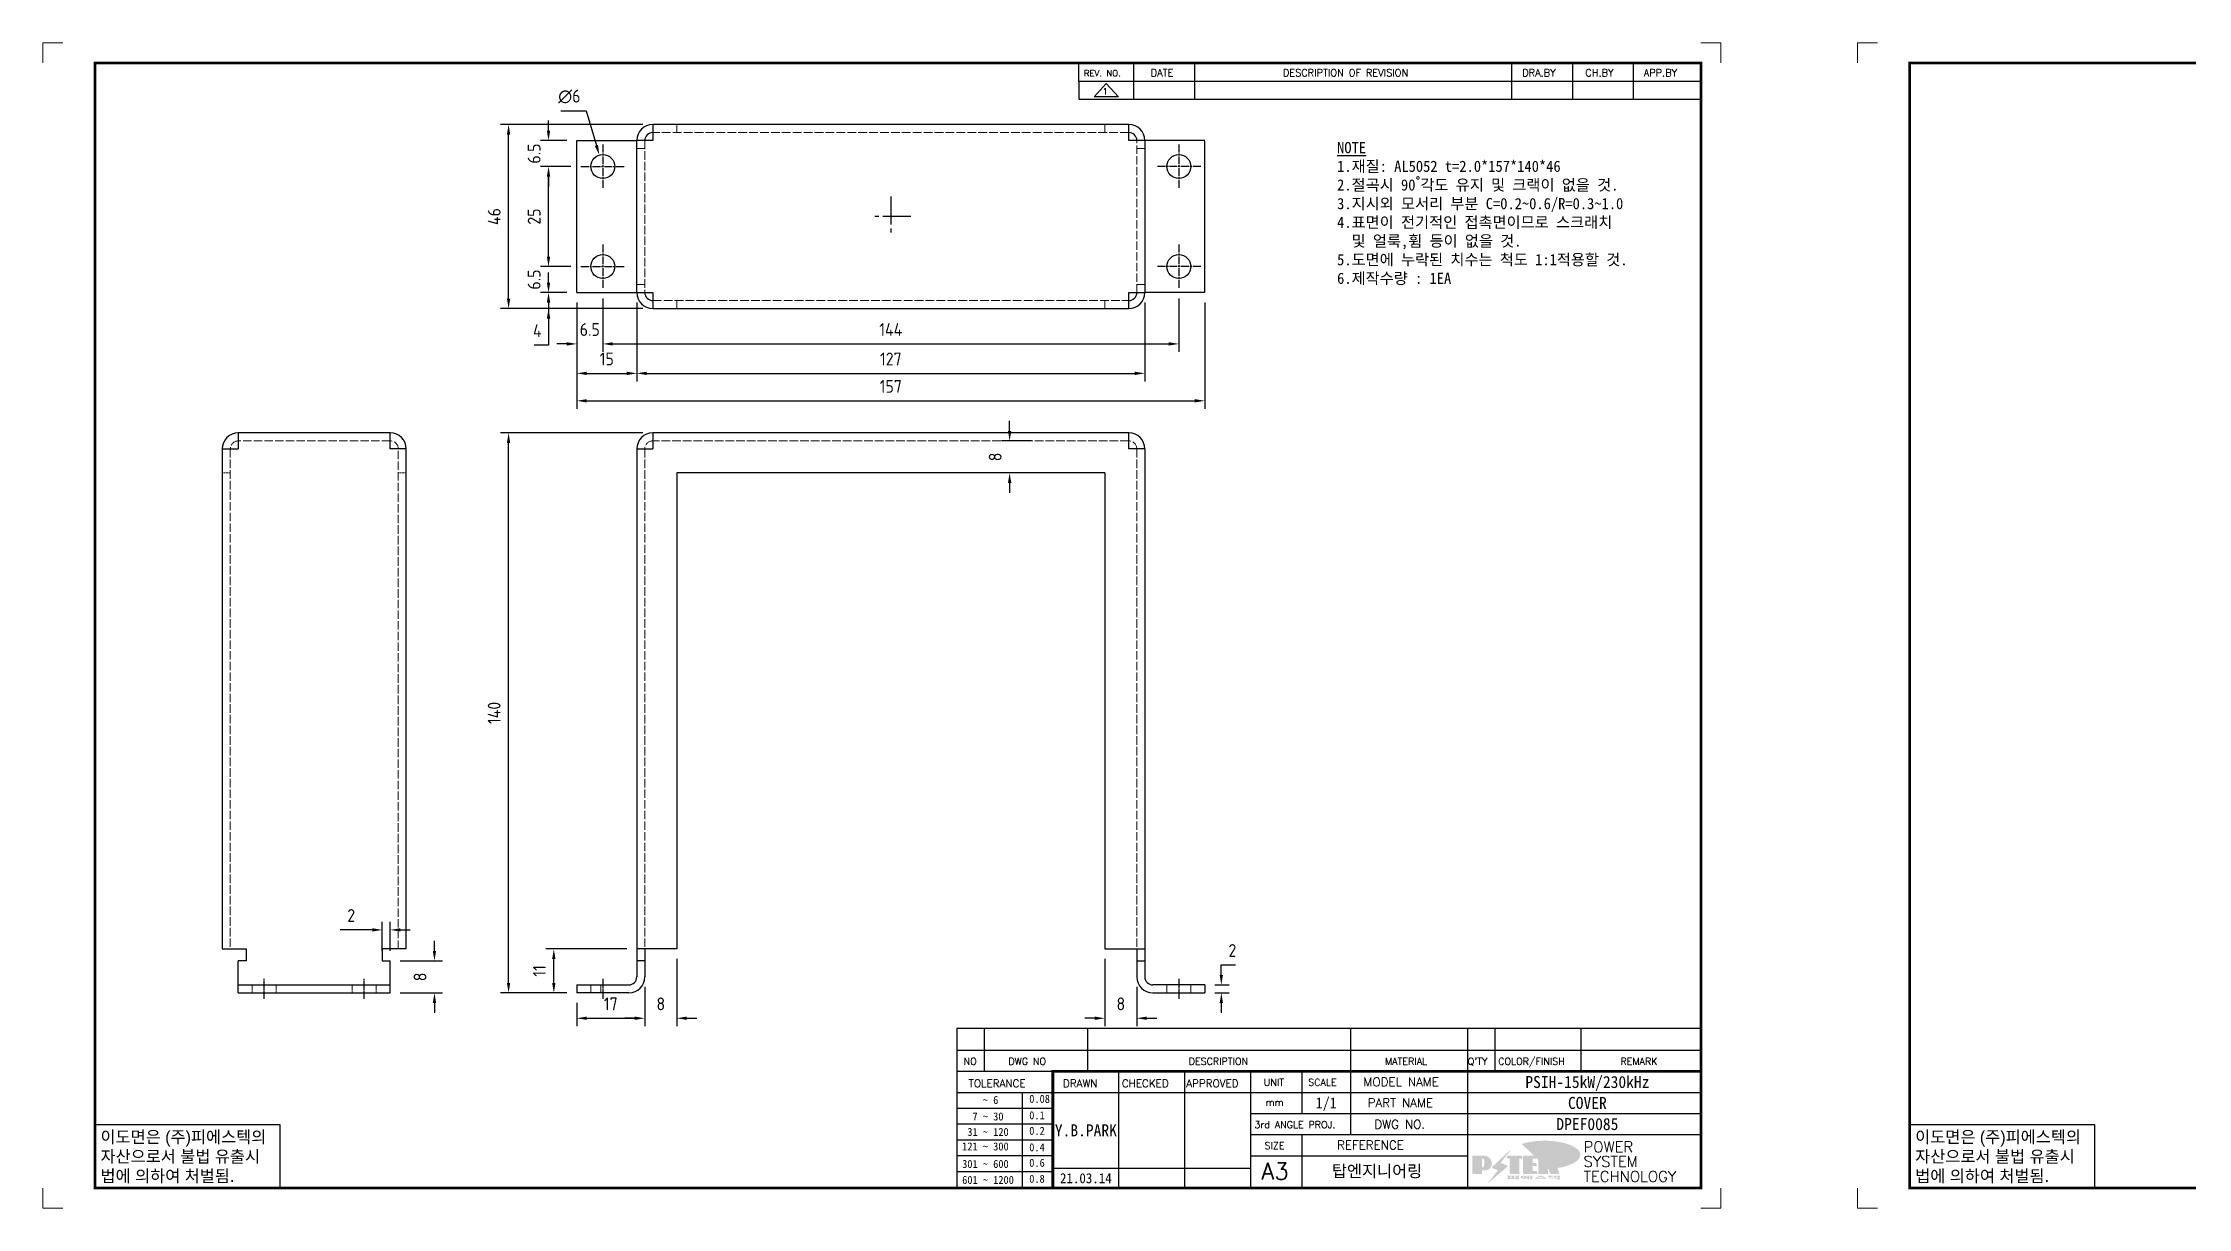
# Model space of a CAD drawing. Header units: millimetres. Extents: x -4251 to 2609, y -1673 to 4048.
# Drawn here: x -672 to -135, y -819 to -527 of the extents above; entities that cross this region are included whole.
import ezdxf
from ezdxf.enums import TextEntityAlignment as Align

# ---------------------------------------------------------------- set-up
doc = ezdxf.new("R2010")
doc.units = ezdxf.units.MM
for name, pattern in [('CENTER', [50.8, 31.75, -6.35, 6.35, -6.35]), ('CENTER1', [10, 7, -1, 1, -1]), ('CHAIN', [0.3543, 0.2362, -0.0295, 0.0591, -0.0295]), ('DASHED', [0.2067, 0.1654, -0.0413])]:
    doc.linetypes.add(name, pattern=pattern)
for name, color, linetype in [('FORMAT-1', 7, 'Continuous'), ('line', 3, 'Continuous'), ('가시적인 것(ISO)', 7, 'Continuous')]:
    doc.layers.add(name, color=color, linetype=linetype)
for name, color, linetype, lineweight in [('가려진 것(ISO)', 2, 'DASHED', 18), ('중심 표식(ISO)', 1, 'Continuous', 25), ('중심선(ISO)', 1, 'CENTER', 25)]:
    doc.layers.add(name, color=color, linetype=linetype, lineweight=lineweight)
doc.styles.add('h1', font='')
doc.styles.add('HAN', font='')
doc.styles.add('RC', font='simplex.shx')
doc.styles.add('ROMANT', font='simplex.shx')
doc.styles.add('RT', font='simplex.shx', dxfattribs={"oblique": 15})
doc.styles.get("Standard").update_dxf_attribs({"font": 'ISOCP.SHX', "bigfont": 'WHGTXT.SHX'})
doc.styles.get('h1').set_extended_font_data('New Gulim')
doc.styles.get('HAN').set_extended_font_data('GulimChe')
doc.dimstyles.new('PS-1', dxfattribs={"dimtxt": 3.2, "dimasz": 2.5, "dimexe": 2, "dimexo": 2.5, "dimgap": 2, "dimtad": 1, "dimtoh": 1, "dimrnd": 0.05, "dimzin": 12, "dimdsep": 46, "dimtxsty": 'Standard', "dimcen": 0, "dimclrt": 2, "dimazin": 3, "dimtfac": 1, "dimtofl": 0, "dimtmove": 0, "dimatfit": 3, "dimfxl": 0, "dimtolj": 1, "dimtzin": 0, "dimarcsym": 0})

# ---------------------------------------------------------------- blocks, each defined once
blk = doc.blocks.new('re3')
at = {"color": 180}
for p, q in [((0, 0), (0, -4.55)), ((0, -4.55), (155.53, -4.55)), ((6.87, -0.64), (3.86, -3.91)), ((9.88, -3.91), (3.86, -3.91)), ((6.87, -0.64), (9.88, -3.91)), ((13.74, -4.55), (13.74, 0)), ((28.97, -4.55), (28.97, 0)), ((108.25, -4.55), (108.25, 0)), ((123.49, -4.55), (123.49, 0)), ((138.64, -4.55), (138.64, 0))]:
    blk.add_line(p, q, dxfattribs=at)
at = {"color": 2, "style": 'RC', "oblique": 15}
blk.add_attdef('REV.NO', text='', height=1.56, dxfattribs=at).set_placement((6.59, -2.56), align=Align.MIDDLE_CENTER)
blk.add_attdef('-1', text='', height=1.56, dxfattribs=at).set_placement((9.37, -1.66), align=Align.MIDDLE_LEFT)
at = {"color": 2, "style": 'HAN'}
for tag, p in [('REV.-DATE', (21.36, -2.28)), ('DRA.BY', (115.87, -2.28)), ('CH.BY', (131.07, -2.28)), ('APP.BY', (147.09, -2.28))]:
    blk.add_attdef(tag, text='', height=2.5, dxfattribs=at).set_placement(p, align=Align.MIDDLE_CENTER)
blk.add_attdef('DESCRIPTION-OF-REVISION', text='', height=2.5, dxfattribs=at).set_placement((31.61, -2.28), align=Align.MIDDLE_LEFT)
blk = doc.blocks.new('no3')
at = {"color": 180}
for p, q in [((0, 5.5), (0, 0)), ((0, 5.5), (186, 5.5)), ((6.79, 5.5), (6.79, 0)), ((32.74, 0.11), (32.74, 5.5)), ((98.4, 5.5), (98.4, 0)), ((127.61, 5.5), (127.61, 0)), ((134.43, 5.5), (134.43, 0)), ((155.98, 5.5), (155.98, 0))]:
    blk.add_line(p, q, dxfattribs=at)
at = {"color": 2, "style": 'RT', "oblique": 15}
blk.add_attdef('NO', text='', height=1.74, dxfattribs=at).set_placement((3.38, 2.51), align=Align.MIDDLE_CENTER)
at = {"color": 2, "style": 'HAN'}
for tag, p in [('PART-NO', (19.76, 2.75)), ('MATERIAL', (111.38, 2.75)), ("Q'TY", (131.02, 2.75)), ('COLOR/FINISH', (145.2, 2.75)), ('REMARK', (170.76, 2.75))]:
    blk.add_attdef(tag, text='', height=2.9, dxfattribs=at).set_placement(p, align=Align.MIDDLE_CENTER)
blk.add_attdef('DESCRIPTION', text='', height=2.9, dxfattribs=at).set_placement((34.51, 2.75), align=Align.MIDDLE_LEFT)
blk = doc.blocks.new('t3')
for p, q in [((0, 15.88), (46.25, 15.88)), ((0, 15.88), (0, 0)), ((46.25, 15.88), (46.25, 0)), ((0, 0), (46.25, 0))]:
    blk.add_line(p, q)
at = {"color": 1, "style": 'h1'}
for s, p in [('이도면은 (주)피에스텍의', (1.4, 11.29)), ('자산으로서 불법 유출시', (1.4, 6.41)), ('법에 의하여 처벌됨.', (1.4, 1.52))]:
    blk.add_text(s, height=3, dxfattribs=at).set_placement(p)
blk = doc.blocks.new('new LOGO')
at = {"layer": 'line'}
h = blk.add_hatch(color=250, dxfattribs=at)
h.paths.add_polyline_path([(44.5, 69.4), (46.6, 69.4, -0.129793), (52, 68, 0.221832), (43.6, 71.9), (41.5, 71.9), (41.5, 27.9), (43.6, 27.9, 0.02048), (44.5, 28)], flags=17)
h.paths.add_polyline_path([(44.5, 13.9), (57.3, 13.9, 0.72362), (77.1, 73.9, -0.679777), (54.3, 16.4), (41.5, 16.4), (41.5, -0.1), (3, -0.1), (3, -2.6), (44.5, -2.6)])
h.paths.add_polyline_path([(117.9, 14.2), (71.5, -44.4), (77.1, -39.6), (120.8, 15.6), (92, 28.9), (173.3, 106), (177.5, 111.4), (89.1, 27.6)])
h.paths.add_polyline_path([(162.7, 71.9), (162.7, 69.4), (172.5, 69.4), (172.5, 71.9)], flags=17)
h.paths.add_polyline_path([(217.7, 69.4), (230.5, 69.4), (230.5, 80.4), (227.5, 80.4), (227.5, 71.9), (214.7, 71.9), (214.7, -0.1), (175.5, -0.1), (175.5, -2.6), (217.7, -2.6)])
h.paths.add_polyline_path([(297.8, 46.6), (294.8, 46.6), (294.8, 37.4), (276, 37.4), (276, 10.9), (279, 10.9), (279, 34.9), (297.8, 34.9)])
h.paths.add_polyline_path([(300, 8.4), (297, 8.4), (297, -0.1), (237.5, -0.1), (237.5, -2.6), (300, -2.6)])
h.paths.add_polyline_path([(297.8, 80.4), (294.8, 80.4), (294.8, 71.9), (276, 71.9), (276, 49.1), (279, 49.1), (279, 69.4), (297.8, 69.4)])
h.paths.add_polyline_path([(350.2, 80.4), (347.2, 80.4), (347.2, 61.6), (350.2, 63.5)])
h.paths.add_polyline_path([(350.2, 26.7), (347.2, 35.2), (347.2, -0.1), (308.5, -0.1), (308.5, -2.6), (350.2, -2.6)])
h.paths.add_polyline_path([(402.7, 80.4), (396.5, 80.4), (379.6, 66.8), (400.5, -0.1), (361.8, -0.1), (362.7, -2.6), (403.5, -2.6), (382.6, 64.3)])
blk.add_hatch(color=5, dxfattribs=at).paths.add_polyline_path([(166.3, 35), (131, 49), (180.4, 112.7), (92, 28.9), (120.8, 15.6), (74.4, -43)])
h = blk.add_hatch(color=253, dxfattribs=at)
edge = h.paths.add_edge_path()
edge.add_ellipse((333.9, 86.4), major_axis=(-165.9, 0), ratio=0.39426, start_angle=111.51268, end_angle=334.46902)
edge.add_ellipse((314.1, 81.2), major_axis=(-153.7, 0), ratio=0.40699, start_angle=121.30662, end_angle=327.74369, ccw=False)
edge.add_line((394, 27.8), (394.7, 25.6))
h = blk.add_hatch(color=1, dxfattribs=at)
h.paths.add_polyline_path([(41.5, 16.4), (54.3, 16.4, 1), (54.3, 82.9), (0, 82.9), (0, -0.1), (41.5, -0.1)])
h.paths.add_polyline_path([(41.5, 27.9), (41.5, 71.9), (43.6, 71.9, -0.414214), (54.6, 60.9), (54.6, 38.9, -0.414214), (43.6, 27.9)], flags=16)
h.paths.add_polyline_path([(214.7, 71.9), (227.5, 71.9), (227.5, 82.9), (159.7, 82.9), (159.7, 71.9), (172.5, 71.9), (172.5, -0.1), (214.7, -0.1)])
h.paths.add_polyline_path([(276, 37.4), (294.8, 37.4), (294.8, 49.1), (276, 49.1), (276, 71.9), (294.8, 71.9), (294.8, 82.9), (234.5, 82.9), (234.5, -0.1), (297, -0.1), (297, 10.9), (276, 10.9)])
h.paths.add_polyline_path([(347.2, 35.2), (359.7, -0.1), (400.5, -0.1), (379.6, 66.8), (399.7, 82.9), (380.6, 82.9), (347.2, 61.6), (347.2, 82.9), (305.5, 82.9), (305.5, -0.1), (347.2, -0.1)])
h = blk.add_hatch(color=250, dxfattribs=at)
edge = h.paths.add_edge_path()
edge.add_ellipse((237.8, -17.6), major_axis=(-14.3, 0), ratio=0.526336, start_angle=192.2456, end_angle=269.07481)
edge.add_line((238.1, -10.1), (237.6, -10.1))
edge.add_ellipse((237.8, -17.6), major_axis=(-14.3, 0), ratio=0.526336, start_angle=270.92519, end_angle=449.07481)
edge.add_line((237.6, -25.1), (238.1, -25.1))
edge.add_ellipse((237.8, -17.6), major_axis=(-14.3, 0), ratio=0.526336, start_angle=450.92519, end_angle=527.7544)
edge.add_line((251.7, -19.2), (254.1, -19.2))
edge.add_line((254.1, -19.2), (254.1, -27.1))
edge.add_line((254.1, -27.1), (263.1, -27.1))
edge.add_line((263.1, -27.1), (263.1, -10.1))
edge.add_line((263.1, -10.1), (254.1, -10.1))
edge.add_line((254.1, -10.1), (254.1, -16))
edge.add_line((254.1, -16), (251.7, -16))
h.paths.add_polyline_path([(241, -16.4), (241, -18.7, -1), (234.4, -18.7), (234.4, -16.4, -1)], flags=16)
h.paths.add_polyline_path([(278.2, -10.1), (268.1, -10.1), (268.1, -27.1), (278.2, -27.1)])
h.paths.add_polyline_path([(310.3, -10.1), (310.3, -11.1, -0.157169), (289.3, -17.5), (294, -19.9, 0.128407), (316.3, -15.9, 0.128407), (338.6, -19.9), (343.3, -17.5, -0.157169), (322.2, -11.1), (322.2, -10.1)])
h.paths.add_polyline_path([(342.1, -25.1), (342.1, -22.3), (290.4, -22.3), (290.4, -25.1)])
h.paths.add_polyline_path([(352, -10.1), (352, -16.2, 0.414214), (354, -18.2), (378.7, -18.2), (378.7, -19.6), (390.2, -19.6), (390.2, -10.1), (378.7, -10.1), (378.7, -13.6), (374.7, -13.6), (374.7, -15.1), (378.7, -15.1), (378.7, -16.2), (364.7, -16.2), (364.7, -15.1), (371.2, -15.1), (371.2, -13.6), (364.7, -13.6), (364.7, -12.6), (374.7, -12.6), (374.7, -10.1)])
h.paths.add_polyline_path([(393.8, -10.1), (393.8, -19.6), (405, -19.6), (405, -10.1)])
h.paths.add_polyline_path([(405, -27.1), (405, -20.9), (356.8, -20.9), (356.8, -23), (391.8, -23), (391.8, -27.1)])
h.paths.add_polyline_path([(200.4, -10.1), (200.4, -22.3), (193.2, -22.3), (193.2, -12.6), (196.6, -12.6), (196.6, -10.1), (161, -10.1), (161, -12.6), (164.5, -12.6), (164.5, -22.3), (161, -22.3), (161, -25.1), (200.4, -25.1), (200.4, -27.1), (213.9, -27.1), (213.9, -10.1)])
h.paths.add_polyline_path([(182, -12.6), (175.6, -12.6), (175.6, -22.3), (182, -22.3)], flags=17)
blk = doc.blocks.new('format-3')
at = {"color": 3, "lineweight": 9}
for p, q in [((0, 286.3), (0, 291.3)), ((5, 291.3), (0, 291.3)), ((414.5, 291.3), (419.5, 291.3)), ((419.5, 286.3), (419.5, 291.3)), ((0, 5), (0, 0)), ((5, 0), (0, 0)), ((414.5, 0), (419.5, 0)), ((419.5, 5), (419.5, 0))]:
    blk.add_line(p, q, dxfattribs=at)
at = {"color": 180}
for p, q in [((258.97, 281.75), (258.97, 286.3)), ((272.71, 281.75), (272.71, 286.3)), ((287.94, 281.75), (287.94, 286.3)), ((367.22, 281.75), (367.22, 286.3)), ((382.45, 281.75), (382.45, 286.3)), ((397.61, 281.75), (397.61, 286.3)), ((258.97, 281.75), (414.5, 281.75)), ((228.5, 39.49), (228.5, 5)), ((228.5, 39.49), (414.5, 39.49)), ((235.29, 39.49), (235.29, 34.21)), ((261.24, 34.21), (261.24, 39.49)), ((326.9, 39.49), (326.9, 34.21)), ((356.11, 39.49), (356.11, 34.21)), ((362.93, 39.49), (362.93, 34.21)), ((384.48, 39.49), (384.48, 34.21)), ((228.5, 34.21), (252.48, 34.21)), ((268.96, 5), (268.96, 34.21)), ((285.45, 5), (285.45, 34.21)), ((301.94, 5), (301.94, 34.21)), ((314.72, 34.21), (314.72, 23.65)), ((326.9, 34.21), (326.9, 18.37)), ((356.11, 34.21), (356.11, 5)), ((228.5, 28.93), (252.48, 28.93)), ((244.89, 5.23), (244.89, 28.93)), ((252.48, 28.93), (414.5, 28.93)), ((228.5, 24.98), (252.48, 24.98)), ((301.94, 23.65), (414.5, 23.65)), ((228.5, 21.03), (252.48, 21.03)), ((228.5, 17.08), (252.48, 17.08)), ((301.94, 18.37), (414.5, 18.37)), ((314.72, 18.37), (314.72, 5)), ((228.5, 13.13), (252.48, 13.13)), ((301.94, 13.09), (356.11, 13.09)), ((228.5, 9.18), (252.48, 9.18)), ((252.48, 9.95), (301.94, 9.95))]:
    blk.add_line(p, q, dxfattribs=at)
at = {"const_width": 0.7}
blk.add_lwpolyline([(252.48, 5), (252.48, 34.21), (414.5, 34.21)], dxfattribs=at)
at = {"layer": 'FORMAT-1', "const_width": 0.7}
blk.add_lwpolyline([(13, 5), (13, 286.3), (414.5, 286.3), (414.5, 5)], close=True, dxfattribs=at)
blk.add_blockref('t3', (13, 5))
at = {"xscale": 0.05400000000000027, "yscale": 0.05400000000000027, "zscale": 0.05400000000000027}
blk.add_blockref('new LOGO', (357.35, 8.65), dxfattribs=at)
at = {"color": 2}
for s, height, style, p in [('REV. NO.', 1.56, 'RC', (260.23, 282.95)), ('DATE', 1.788, 'RC', (276.95, 282.94)), ('DESCRIPTION OF REVISION', 1.7875, 'RC', (309.98, 282.94)), ('DRA.BY', 1.788, 'RC', (369.83, 282.94)), ('CH.BY', 1.788, 'RC', (385.59, 282.94)), ('APP.BY', 1.788, 'RC', (400.18, 282.94)), ('NO', 1.742, 'RC', (230.16, 35.83)), ('DWG NO', 1.742, 'RC', (241.36, 35.83)), ('DESCRIPTION', 1.7424, 'RC', (286.43, 35.83)), ('MATERIAL', 1.742, 'RC', (335.52, 35.83)), ("Q'TY", 1.742, 'RC', (356.17, 35.83)), ('COLOR/FINISH', 1.7424, 'RC', (363.8, 35.83)), ('REMARK', 1.742, 'RC', (394.37, 35.83)), ('UNIT', 1.742, 'RC', (305.19, 30.55)), ('SCALE', 1.742, 'RC', (316.32, 30.55)), ('MODEL NAME', 2.178, 'RC', (330.12, 30.46)), (' TOLERANCE', 1.9, 'RC', (230.11, 30.22)), ('    ~ 6', 2, 'HAN', (229.8, 26.03)), ('0.08', 2, 'HAN', (246.57, 26.31)), ('DRAWN', 1.9, 'RC', (255, 30.22)), ('CHECKED', 1.9, 'RC', (269.71, 30.22)), ('APPROVED', 1.9, 'RC', (285.8, 30.22)), ('PART NAME', 2.178, 'RC', (331.17, 25.24)), ('  7 ~ 30', 2, 'HAN', (229.8, 21.91)), ('0.1', 2, 'HAN', (246.57, 22.2)), ('3rd ANGLE PROJ.', 1.7424, 'RC', (302.87, 19.97)), ('mm', 1.742, 'RC', (305.67, 25.56)), ('DWG NO.', 2.178, 'RC', (332.84, 19.85)), ('121 ~ 300', 2, 'HAN', (229.8, 14.42)), (' 31 ~ 120', 2, 'HAN', (229.8, 18.04)), ('0.2', 2, 'HAN', (246.57, 18.32)), ('0.4', 2, 'HAN', (246.57, 14.2)), ('SIZE', 1.742, 'RC', (305.39, 14.71)), ('REFERENCE', 2.178, 'RC', (323.52, 14.69)), ('301 ~ 600', 2, 'HAN', (229.8, 10.04)), ('0.6', 2, 'HAN', (246.57, 10.32)), ('601 ~ 1200', 2, 'HAN', (229.8, 6.05)), ('0.8', 2, 'HAN', (246.57, 6.33))]:
    blk.add_text(s, height=height, dxfattribs=dict(at, style=style)).set_placement(p)
at = {"style": 'ROMANT'}
for s, p in [('POWER', (385.15, 13.96)), ('SYSTEM', (385.15, 10.31)), ('TECHNOLOGY', (385.15, 6.56))]:
    blk.add_text(s, height=2.7, dxfattribs=at).set_placement(p)
at = {"color": 2, "lineweight": 25, "style": 'RC'}
blk.add_text('A3', height=4.182, dxfattribs=at).set_placement((304.61, 7.14))
at = {"style": 'HAN'}
for tag, height, p in [('MODEL-NAME', 3, (386.1, 31.53)), ('SCALE', 2.7, (320.81, 26.29)), ('PART-NAME', 3, (386.1, 26.29)), ('DWG-NO', 3, (386.1, 21.01)), ('DRA-BY', 3, (260.72, 19.44)), ('CH-BY', 3, (277.21, 19.44)), ('APP-BY', 3, (293.7, 19.44)), ('관련업체', 3, (333.52, 9.26)), ('DRA-DATE', 2.5, (260.72, 7.47)), ('CH-DATE', 2.5, (277.21, 7.47)), ('APP-DATE', 2.5, (293.7, 7.47))]:
    blk.add_attdef(tag, text='', height=height, dxfattribs=at).set_placement(p, align=Align.MIDDLE_CENTER)
blk = doc.blocks.new('A$C00384E26')
at = {"color": 1, "linetype": 'CENTER1'}
for p, q in [((10.64, 27.04), (0.64, 27.04)), ((5.64, 22.04), (5.64, 32.04))]:
    blk.add_line(p, q, dxfattribs=at)
at = {"layer": '가려진 것(ISO)', "ltscale": 13.194353}
for p, q in [((-15.36, 86.54), (-15.36, -32.46)), ((26.64, -32.46), (26.64, 86.54))]:
    blk.add_line(p, q, dxfattribs=at)
at = {"layer": '가려진 것(ISO)', "ltscale": 2.795339}
for p, q in [((-13.36, 88.54), (-13.36, 90.54)), ((24.64, 90.54), (24.64, 88.54)), ((-13.36, -36.46), (-13.36, -34.46)), ((24.64, -34.46), (24.64, -36.46))]:
    blk.add_line(p, q, dxfattribs=at)
at = {"layer": '가려진 것(ISO)', "ltscale": 12.901145}
for p, q in [((24.64, 88.54), (-13.36, 88.54)), ((-13.36, -34.46), (24.64, -34.46))]:
    blk.add_line(p, q, dxfattribs=at)
at = {"layer": '가려진 것(ISO)', "ltscale": 2.856945}
for p, q in [((-11.36, 90.54), (-11.36, 88.54)), ((22.64, 90.54), (22.64, 88.54)), ((-15.36, 80.54), (-17.36, 80.54)), ((28.64, 80.54), (26.64, 80.54)), ((-15.36, -26.46), (-17.36, -26.46)), ((28.64, -26.46), (26.64, -26.46)), ((-11.36, -34.46), (-11.36, -36.46)), ((22.64, -36.46), (22.64, -34.46))]:
    blk.add_line(p, q, dxfattribs=at)
at = {"layer": '가시적인 것(ISO)'}
for p, q in [((-13.36, 105.54), (-13.36, 90.54)), ((-13.36, 105.54), (24.64, 105.54)), ((24.64, 105.54), (24.64, 90.54)), ((-17.36, 86.54), (-17.36, -32.46)), ((-13.36, 86.54), (-17.36, 86.54)), ((-13.36, 90.54), (24.64, 90.54)), ((-13.36, 90.54), (-13.36, 86.54)), ((24.64, 86.54), (24.64, 90.54)), ((28.64, 86.54), (24.64, 86.54)), ((28.64, -32.46), (28.64, 86.54)), ((-17.36, -32.46), (-13.36, -32.46)), ((-13.36, -32.46), (-13.36, -36.46)), ((24.64, -36.46), (-13.36, -36.46)), ((-13.36, -51.46), (-13.36, -36.46)), ((24.64, -32.46), (28.64, -32.46)), ((24.64, -36.46), (24.64, -32.46)), ((24.64, -51.46), (24.64, -36.46)), ((-13.24, -51.46), (24.52, -51.46))]:
    blk.add_line(p, q, dxfattribs=at)
for centre in [(-6.86, 99.04), (18.14, 99.04), (-6.86, -44.96), (18.14, -44.96)]:
    blk.add_circle(centre, 3, dxfattribs=at)
for centre, radius, start, end in [((-13.36, 86.54), 4, 90, 180), ((-13.36, 86.54), 2, 90, 180), ((24.64, 86.54), 4, 0, 90), ((24.64, 86.54), 2, 0, 90), ((-13.36, -32.46), 4, 180, 270), ((-13.36, -32.46), 2, 180, 270), ((24.64, -32.46), 2, 270, 0), ((24.64, -32.46), 4, 270, 0)]:
    blk.add_arc(centre, radius, start, end, dxfattribs=at)
at = {"layer": '중심 표식(ISO)', "linetype": 'CHAIN', "ltscale": 8.333956}
for p, q in [((-6.86, 104.54), (-6.86, 93.54)), ((18.14, 104.54), (18.14, 93.54)), ((-1.36, 99.04), (-12.36, 99.04)), ((23.64, 99.04), (12.64, 99.04)), ((-6.86, -50.46), (-6.86, -39.46)), ((18.14, -50.46), (18.14, -39.46)), ((-1.36, -44.96), (-12.36, -44.96)), ((23.64, -44.96), (12.64, -44.96))]:
    blk.add_line(p, q, dxfattribs=at)
blk = doc.blocks.new('*D416')
at = {"color": 0, "lineweight": -2}
for p, q in [((-545.24, -580.64), (-545.24, -578.14)), ((-539.67, -583.14), (-547.24, -583.14)), ((-540.67, -589.64), (-547.24, -589.64)), ((-545.24, -592.14), (-545.24, -594.64))]:
    blk.add_line(p, q, dxfattribs=at)
at = {"color": 0}
for points in [[(-545.66, -580.64), (-544.82, -580.64), (-545.24, -583.14)], [(-545.66, -592.14), (-544.82, -592.14), (-545.24, -589.64)]]:
    blk.add_solid(points, dxfattribs=at)
at = {"layer": 'DEFPOINTS', "color": 0}
for p in [(-545.24, -583.14), (-537.17, -583.14), (-538.17, -589.64)]:
    blk.add_point(p, dxfattribs=at)
at = {"color": 2, "insert": (-548.84, -586.39), "char_height": 3.2, "attachment_point": 5, "rotation": 90}
blk.add_mtext('\\A1;6.5', dxfattribs=at)
blk = doc.blocks.new('*D417')
at = {"color": 0, "lineweight": -2}
for p, q in [((-539.67, -558.14), (-547.24, -558.14)), ((-545.24, -580.64), (-545.24, -560.64)), ((-539.67, -583.14), (-547.24, -583.14))]:
    blk.add_line(p, q, dxfattribs=at)
at = {"color": 0}
for points in [[(-545.66, -560.64), (-544.82, -560.64), (-545.24, -558.14)], [(-545.66, -580.64), (-544.82, -580.64), (-545.24, -583.14)]]:
    blk.add_solid(points, dxfattribs=at)
at = {"layer": 'DEFPOINTS', "color": 0}
for p in [(-545.24, -558.14), (-537.17, -558.14), (-537.17, -583.14)]:
    blk.add_point(p, dxfattribs=at)
at = {"color": 2, "insert": (-548.84, -570.64), "char_height": 3.2, "attachment_point": 5, "rotation": 90}
blk.add_mtext('\\A1;25', dxfattribs=at)
blk = doc.blocks.new('*D418')
at = {"color": 0, "lineweight": -2}
for p, q in [((-540.67, -589.64), (-547.24, -589.64)), ((-545.24, -587.14), (-545.24, -584.64)), ((-521.67, -593.64), (-547.24, -593.64)), ((-545.24, -596.14), (-545.24, -602.77)), ((-545.24, -602.77), (-548.84, -602.77))]:
    blk.add_line(p, q, dxfattribs=at)
at = {"color": 0}
for points in [[(-545.66, -587.14), (-544.82, -587.14), (-545.24, -589.64)], [(-545.66, -596.14), (-544.82, -596.14), (-545.24, -593.64)]]:
    blk.add_solid(points, dxfattribs=at)
at = {"layer": 'DEFPOINTS', "color": 0}
for p in [(-545.24, -589.64), (-538.17, -589.64), (-519.17, -593.64)]:
    blk.add_point(p, dxfattribs=at)
at = {"color": 2, "insert": (-548.04, -599.17), "char_height": 3.2, "attachment_point": 5}
blk.add_mtext('\\A1;4', dxfattribs=at)
blk = doc.blocks.new('*D419')
at = {"color": 0, "lineweight": -2}
for p, q in [((-545.24, -549.14), (-545.24, -546.64)), ((-540.67, -551.64), (-547.24, -551.64)), ((-539.67, -558.14), (-547.24, -558.14)), ((-545.24, -560.64), (-545.24, -563.14))]:
    blk.add_line(p, q, dxfattribs=at)
at = {"color": 0}
for points in [[(-545.66, -549.14), (-544.82, -549.14), (-545.24, -551.64)], [(-545.66, -560.64), (-544.82, -560.64), (-545.24, -558.14)]]:
    blk.add_solid(points, dxfattribs=at)
at = {"layer": 'DEFPOINTS', "color": 0}
for p in [(-545.24, -551.64), (-538.17, -551.64), (-537.17, -558.14)]:
    blk.add_point(p, dxfattribs=at)
at = {"color": 2, "insert": (-548.84, -554.89), "char_height": 3.2, "attachment_point": 5, "rotation": 90}
blk.add_mtext('\\A1;6.5', dxfattribs=at)
blk = doc.blocks.new('*D420')
at = {"color": 0, "lineweight": -2}
for p, q in [((-521.67, -547.64), (-557.22, -547.64)), ((-555.22, -591.14), (-555.22, -550.14)), ((-521.67, -593.64), (-557.22, -593.64))]:
    blk.add_line(p, q, dxfattribs=at)
at = {"color": 0}
for points in [[(-555.64, -550.14), (-554.81, -550.14), (-555.22, -547.64)], [(-555.64, -591.14), (-554.81, -591.14), (-555.22, -593.64)]]:
    blk.add_solid(points, dxfattribs=at)
at = {"layer": 'DEFPOINTS', "color": 0}
for p in [(-555.22, -547.64), (-519.17, -547.64), (-519.17, -593.64)]:
    blk.add_point(p, dxfattribs=at)
at = {"color": 2, "insert": (-558.82, -570.64), "char_height": 3.2, "attachment_point": 5, "rotation": 90}
blk.add_mtext('\\A1;46', dxfattribs=at)
blk = doc.blocks.new('*D421')
at = {"color": 0, "lineweight": -2}
for p, q in [((-542.18, -544.24), (-535.86, -544.24)), ((-535.86, -544.24), (-533.26, -552.87))]:
    blk.add_line(p, q, dxfattribs=at)
at = {"color": 0}
blk.add_solid([(-532.86, -552.75), (-533.66, -552.99), (-532.54, -555.27)], dxfattribs=at)
at = {"layer": 'DEFPOINTS', "color": 0}
for p in [(-532.54, -555.27), (-530.8, -561.01)]:
    blk.add_point(p, dxfattribs=at)
at = {"color": 2, "insert": (-540.02, -540.64), "char_height": 3.2, "attachment_point": 5}
blk.add_mtext('\\A1;∅6', dxfattribs=at)
blk = doc.blocks.new('*D422')
at = {"color": 0, "lineweight": -2}
for p, q in [((-538.17, -592.14), (-538.17, -604.48)), ((-531.67, -591.14), (-531.67, -604.48)), ((-540.67, -602.48), (-543.17, -602.48)), ((-529.17, -602.48), (-526.67, -602.48))]:
    blk.add_line(p, q, dxfattribs=at)
at = {"color": 0}
for points in [[(-540.67, -602.06), (-540.67, -602.9), (-538.17, -602.48)], [(-529.17, -602.06), (-529.17, -602.9), (-531.67, -602.48)]]:
    blk.add_solid(points, dxfattribs=at)
at = {"layer": 'DEFPOINTS', "color": 0}
for p in [(-538.17, -589.64), (-531.67, -588.64), (-531.67, -602.48)]:
    blk.add_point(p, dxfattribs=at)
at = {"color": 2, "insert": (-534.92, -598.88), "char_height": 3.2, "attachment_point": 5}
blk.add_mtext('\\A1;6.5', dxfattribs=at)
blk = doc.blocks.new('*D423')
at = {"color": 0, "lineweight": -2}
for p, q in [((-531.67, -591.14), (-531.67, -604.48)), ((-387.67, -591.14), (-387.67, -604.48)), ((-529.17, -602.48), (-390.17, -602.48))]:
    blk.add_line(p, q, dxfattribs=at)
at = {"color": 0}
for points in [[(-529.17, -602.06), (-529.17, -602.9), (-531.67, -602.48)], [(-390.17, -602.06), (-390.17, -602.9), (-387.67, -602.48)]]:
    blk.add_solid(points, dxfattribs=at)
at = {"layer": 'DEFPOINTS', "color": 0}
for p in [(-531.67, -588.64), (-387.67, -588.64), (-387.67, -602.48)]:
    blk.add_point(p, dxfattribs=at)
at = {"color": 2, "insert": (-459.67, -598.88), "char_height": 3.2, "attachment_point": 5}
blk.add_mtext('\\A1;144', dxfattribs=at)
blk = doc.blocks.new('*D424')
at = {"color": 0, "lineweight": -2}
for p, q in [((-538.17, -592.14), (-538.17, -611.84)), ((-523.17, -592.14), (-523.17, -611.84)), ((-535.67, -609.84), (-525.67, -609.84))]:
    blk.add_line(p, q, dxfattribs=at)
at = {"color": 0}
for points in [[(-535.67, -609.42), (-535.67, -610.26), (-538.17, -609.84)], [(-525.67, -609.42), (-525.67, -610.26), (-523.17, -609.84)]]:
    blk.add_solid(points, dxfattribs=at)
at = {"layer": 'DEFPOINTS', "color": 0}
for p in [(-538.17, -589.64), (-523.17, -589.64), (-523.17, -609.84)]:
    blk.add_point(p, dxfattribs=at)
at = {"color": 2, "insert": (-530.67, -606.24), "char_height": 3.2, "attachment_point": 5}
blk.add_mtext('\\A1;15', dxfattribs=at)
blk = doc.blocks.new('*D425')
at = {"color": 0, "lineweight": -2}
for p, q in [((-523.17, -592.14), (-523.17, -611.84)), ((-396.17, -592.14), (-396.17, -611.84)), ((-520.67, -609.84), (-398.67, -609.84))]:
    blk.add_line(p, q, dxfattribs=at)
at = {"color": 0}
for points in [[(-520.67, -609.42), (-520.67, -610.26), (-523.17, -609.84)], [(-398.67, -609.42), (-398.67, -610.26), (-396.17, -609.84)]]:
    blk.add_solid(points, dxfattribs=at)
at = {"layer": 'DEFPOINTS', "color": 0}
for p in [(-523.17, -589.64), (-396.17, -589.64), (-396.17, -609.84)]:
    blk.add_point(p, dxfattribs=at)
at = {"color": 2, "insert": (-459.67, -606.24), "char_height": 3.2, "attachment_point": 5}
blk.add_mtext('\\A1;127', dxfattribs=at)
blk = doc.blocks.new('*D426')
at = {"color": 0, "lineweight": -2}
for p, q in [((-538.17, -592.14), (-538.17, -618.7)), ((-381.17, -592.14), (-381.17, -618.7)), ((-535.67, -616.7), (-383.67, -616.7))]:
    blk.add_line(p, q, dxfattribs=at)
at = {"color": 0}
for points in [[(-535.67, -616.28), (-535.67, -617.11), (-538.17, -616.7)], [(-383.67, -616.28), (-383.67, -617.11), (-381.17, -616.7)]]:
    blk.add_solid(points, dxfattribs=at)
at = {"layer": 'DEFPOINTS', "color": 0}
for p in [(-538.17, -589.64), (-381.17, -589.64), (-381.17, -616.7)]:
    blk.add_point(p, dxfattribs=at)
at = {"color": 2, "insert": (-459.67, -613.1), "char_height": 3.2, "attachment_point": 5}
blk.add_mtext('\\A1;157', dxfattribs=at)
blk = doc.blocks.new('*D427')
at = {"color": 0, "lineweight": -2}
for p, q in [((-521.17, -763.23), (-521.17, -773.07)), ((-538.17, -767.23), (-538.17, -773.07)), ((-535.67, -771.07), (-523.67, -771.07))]:
    blk.add_line(p, q, dxfattribs=at)
at = {"color": 0}
for points in [[(-535.67, -770.65), (-535.67, -771.48), (-538.17, -771.07)], [(-523.67, -770.65), (-523.67, -771.48), (-521.17, -771.07)]]:
    blk.add_solid(points, dxfattribs=at)
at = {"layer": 'DEFPOINTS', "color": 0}
for p in [(-521.17, -760.73), (-538.17, -764.73), (-521.17, -771.07)]:
    blk.add_point(p, dxfattribs=at)
at = {"color": 2, "insert": (-529.67, -767.47), "char_height": 3.2, "attachment_point": 5}
blk.add_mtext('\\A1;17', dxfattribs=at)
blk = doc.blocks.new('*D428')
at = {"color": 0, "lineweight": -2}
for p, q in [((-513.17, -756.23), (-513.17, -773.07)), ((-521.17, -763.23), (-521.17, -773.07)), ((-523.67, -771.07), (-526.17, -771.07)), ((-510.67, -771.07), (-508.17, -771.07))]:
    blk.add_line(p, q, dxfattribs=at)
at = {"color": 0}
for points in [[(-523.67, -770.65), (-523.67, -771.48), (-521.17, -771.07)], [(-510.67, -770.65), (-510.67, -771.48), (-513.17, -771.07)]]:
    blk.add_solid(points, dxfattribs=at)
at = {"layer": 'DEFPOINTS', "color": 0}
for p in [(-513.17, -753.73), (-521.17, -760.73), (-513.17, -771.07)]:
    blk.add_point(p, dxfattribs=at)
at = {"color": 2, "insert": (-517.17, -767.47), "char_height": 3.2, "attachment_point": 5}
blk.add_mtext('\\A1;8', dxfattribs=at)
blk = doc.blocks.new('*D429')
at = {"color": 0, "lineweight": -2}
for p, q in [((-406.17, -756.23), (-406.17, -773.07)), ((-398.17, -763.23), (-398.17, -773.07)), ((-408.67, -771.07), (-411.17, -771.07)), ((-395.67, -771.07), (-393.17, -771.07))]:
    blk.add_line(p, q, dxfattribs=at)
at = {"color": 0}
for points in [[(-408.67, -770.65), (-408.67, -771.48), (-406.17, -771.07)], [(-395.67, -770.65), (-395.67, -771.48), (-398.17, -771.07)]]:
    blk.add_solid(points, dxfattribs=at)
at = {"layer": 'DEFPOINTS', "color": 0}
for p in [(-406.17, -753.73), (-398.17, -760.73), (-406.17, -771.07)]:
    blk.add_point(p, dxfattribs=at)
at = {"color": 2, "insert": (-402.17, -767.47), "char_height": 3.2, "attachment_point": 5}
blk.add_mtext('\\A1;8', dxfattribs=at)
blk = doc.blocks.new('*D430')
at = {"color": 0, "lineweight": -2}
for p, q in [((-429.97, -624.23), (-429.97, -621.73)), ((-424.53, -626.73), (-431.97, -626.73)), ((-424.53, -634.73), (-431.97, -634.73)), ((-429.97, -637.23), (-429.97, -639.73))]:
    blk.add_line(p, q, dxfattribs=at)
at = {"color": 0}
for points in [[(-430.38, -624.23), (-429.55, -624.23), (-429.97, -626.73)], [(-430.38, -637.23), (-429.55, -637.23), (-429.97, -634.73)]]:
    blk.add_solid(points, dxfattribs=at)
at = {"layer": 'DEFPOINTS', "color": 0}
for p in [(-422.03, -626.73), (-429.97, -634.73), (-422.03, -634.73)]:
    blk.add_point(p, dxfattribs=at)
at = {"color": 2, "insert": (-433.57, -630.73), "char_height": 3.2, "attachment_point": 5, "rotation": 90}
blk.add_mtext('\\A1;8', dxfattribs=at)
blk = doc.blocks.new('*D431')
at = {"color": 0, "lineweight": -2}
for p, q in [((-525.67, -753.73), (-545.91, -753.73)), ((-543.91, -762.23), (-543.91, -756.23)), ((-540.67, -764.73), (-545.91, -764.73))]:
    blk.add_line(p, q, dxfattribs=at)
at = {"color": 0}
for points in [[(-544.33, -756.23), (-543.49, -756.23), (-543.91, -753.73)], [(-544.33, -762.23), (-543.49, -762.23), (-543.91, -764.73)]]:
    blk.add_solid(points, dxfattribs=at)
at = {"layer": 'DEFPOINTS', "color": 0}
for p in [(-543.91, -753.73), (-523.17, -753.73), (-538.17, -764.73)]:
    blk.add_point(p, dxfattribs=at)
at = {"color": 2, "insert": (-547.51, -759.23), "char_height": 3.2, "attachment_point": 5, "rotation": 90}
blk.add_mtext('\\A1;11', dxfattribs=at)
blk = doc.blocks.new('*D432')
at = {"color": 0, "lineweight": -2}
for p, q in [((-521.67, -624.73), (-557.22, -624.73)), ((-555.22, -762.23), (-555.22, -627.23)), ((-540.67, -764.73), (-557.22, -764.73))]:
    blk.add_line(p, q, dxfattribs=at)
at = {"color": 0}
for points in [[(-555.64, -627.23), (-554.81, -627.23), (-555.22, -624.73)], [(-555.64, -762.23), (-554.81, -762.23), (-555.22, -764.73)]]:
    blk.add_solid(points, dxfattribs=at)
at = {"layer": 'DEFPOINTS', "color": 0}
for p in [(-555.22, -624.73), (-519.17, -624.73), (-538.17, -764.73)]:
    blk.add_point(p, dxfattribs=at)
at = {"color": 2, "insert": (-558.82, -694.73), "char_height": 3.2, "attachment_point": 5, "rotation": 90}
blk.add_mtext('\\A1;140', dxfattribs=at)
blk = doc.blocks.new('*D433')
at = {"color": 0, "lineweight": -2}
for p, q in [((-573.75, -754.23), (-573.75, -751.73)), ((-582.29, -756.73), (-571.75, -756.73)), ((-582.29, -764.73), (-571.75, -764.73)), ((-573.75, -767.23), (-573.75, -769.73))]:
    blk.add_line(p, q, dxfattribs=at)
at = {"color": 0}
for points in [[(-574.16, -754.23), (-573.33, -754.23), (-573.75, -756.73)], [(-574.16, -767.23), (-573.33, -767.23), (-573.75, -764.73)]]:
    blk.add_solid(points, dxfattribs=at)
at = {"layer": 'DEFPOINTS', "color": 0}
for p in [(-584.79, -756.73), (-573.75, -756.73), (-584.79, -764.73)]:
    blk.add_point(p, dxfattribs=at)
at = {"color": 2, "insert": (-577.35, -760.73), "char_height": 3.2, "attachment_point": 5, "rotation": 90}
blk.add_mtext('\\A1;8', dxfattribs=at)
blk = doc.blocks.new('*D434')
at = {"color": 0, "lineweight": -2}
for p, q in [((-589.29, -748.97), (-597.34, -748.97)), ((-586.79, -754.23), (-586.79, -746.97)), ((-584.79, -754.23), (-584.79, -746.97)), ((-582.29, -748.97), (-579.79, -748.97))]:
    blk.add_line(p, q, dxfattribs=at)
at = {"color": 0}
for points in [[(-589.29, -748.56), (-589.29, -749.39), (-586.79, -748.97)], [(-582.29, -748.56), (-582.29, -749.39), (-584.79, -748.97)]]:
    blk.add_solid(points, dxfattribs=at)
at = {"layer": 'DEFPOINTS', "color": 0}
for p in [(-586.79, -748.97), (-586.79, -756.73), (-584.79, -756.73)]:
    blk.add_point(p, dxfattribs=at)
at = {"color": 2, "insert": (-594.56, -745.37), "char_height": 3.2, "attachment_point": 5}
blk.add_mtext('\\A1;2', dxfattribs=at)
blk = doc.blocks.new('*D435')
at = {"color": 0, "lineweight": -2}
for p, q in [((-377.05, -760.23), (-377.05, -757.73)), ((-377.05, -757.73), (-373.49, -757.73)), ((-378.67, -762.73), (-375.05, -762.73)), ((-378.67, -764.73), (-375.05, -764.73)), ((-377.05, -767.23), (-377.05, -769.73))]:
    blk.add_line(p, q, dxfattribs=at)
at = {"color": 0}
for points in [[(-377.46, -760.23), (-376.63, -760.23), (-377.05, -762.73)], [(-377.46, -767.23), (-376.63, -767.23), (-377.05, -764.73)]]:
    blk.add_solid(points, dxfattribs=at)
at = {"layer": 'DEFPOINTS', "color": 0}
for p in [(-381.17, -762.73), (-381.17, -764.73), (-377.05, -762.73)]:
    blk.add_point(p, dxfattribs=at)
at = {"color": 2, "insert": (-374.27, -754.12), "char_height": 3.2, "attachment_point": 5}
blk.add_mtext('\\A1;2', dxfattribs=at)

msp = doc.modelspace()

# ---------------------------------------------------------------- linework, layer by layer
at = {"layer": '가려진 것(ISO)', "ltscale": 12.901145}
for p, q in [((-584.7851, -626.7251), (-622.7851, -626.7251)), ((-400.1687, -626.7251), (-519.1687, -626.7251))]:
    msp.add_line(p, q, dxfattribs=at)
at = {"layer": '가려진 것(ISO)', "ltscale": 12.872348}
for p, q in [((-624.7851, -628.7251), (-624.7851, -753.7251)), ((-582.7851, -753.7251), (-582.7851, -628.7251)), ((-521.1687, -628.7251), (-521.1687, -753.7251)), ((-398.1687, -628.7251), (-398.1687, -753.7251))]:
    msp.add_line(p, q, dxfattribs=at)
at = {"layer": '가려진 것(ISO)', "ltscale": 2.856945}
for p, q in [((-624.7851, -634.7251), (-626.7851, -634.7251)), ((-580.7851, -634.7251), (-582.7851, -634.7251)), ((-619.2851, -764.7251), (-619.2851, -762.7251)), ((-613.2851, -764.7251), (-613.2851, -762.7251)), ((-594.2851, -764.7251), (-594.2851, -762.7251)), ((-588.2851, -764.7251), (-588.2851, -762.7251)), ((-534.6687, -762.7251), (-534.6687, -764.7251)), ((-532.1687, -762.7251), (-532.1687, -764.7251)), ((-390.6687, -762.7251), (-390.6687, -764.7251)), ((-384.6687, -762.7251), (-384.6687, -764.7251))]:
    msp.add_line(p, q, dxfattribs=at)
at = {"layer": '가려진 것(ISO)', "ltscale": 12.901145}
for centre, start, end in [((-622.7851, -628.7251), 90, 180), ((-584.7851, -628.7251), 0, 90), ((-519.1687, -628.7251), 90, 180), ((-400.1687, -628.7251), 0, 90)]:
    msp.add_arc(centre, 2, start, end, dxfattribs=at)
at = {"layer": '가시적인 것(ISO)'}
for p, q in [((-622.7851, -624.7251), (-622.7851, -628.7251)), ((-584.7851, -624.7251), (-622.7851, -624.7251)), ((-584.7851, -628.7251), (-584.7851, -624.7251)), ((-519.1687, -624.7251), (-519.1687, -628.7251)), ((-400.1687, -624.7251), (-519.1687, -624.7251)), ((-400.1687, -628.7251), (-400.1687, -624.7251)), ((-626.7851, -628.7251), (-622.7851, -628.7251)), ((-626.7851, -628.7251), (-626.7851, -753.7251)), ((-580.7851, -628.7251), (-584.7851, -628.7251)), ((-580.7851, -753.7251), (-580.7851, -628.7251)), ((-523.1687, -628.7251), (-523.1687, -760.7251)), ((-523.1687, -628.7251), (-519.1687, -628.7251)), ((-396.1687, -628.7251), (-400.1687, -628.7251)), ((-396.1687, -628.7251), (-396.1687, -760.7251)), ((-513.1687, -634.7251), (-513.1687, -753.7251)), ((-406.1687, -634.7251), (-513.1687, -634.7251)), ((-406.1687, -634.7251), (-406.1687, -753.7251)), ((-626.7851, -753.7251), (-620.7851, -753.7251)), ((-620.7851, -753.7251), (-620.7851, -756.7251)), ((-580.7851, -753.7251), (-586.7851, -753.7251)), ((-586.7851, -753.7251), (-586.7851, -756.7251)), ((-513.1687, -753.7251), (-523.1687, -753.7251)), ((-521.1687, -753.7251), (-521.1687, -760.7251)), ((-406.1687, -753.7251), (-396.1687, -753.7251)), ((-398.1687, -753.7251), (-398.1687, -760.7251)), ((-620.7851, -756.7251), (-622.7851, -756.7251)), ((-622.7851, -764.7251), (-622.7851, -756.7251)), ((-586.7851, -756.7251), (-584.7851, -756.7251)), ((-584.7851, -764.7251), (-584.7851, -756.7251)), ((-521.1687, -756.7251), (-523.1687, -756.7251)), ((-398.1687, -756.7251), (-396.1687, -756.7251)), ((-622.7851, -762.7251), (-584.7851, -762.7251)), ((-622.7851, -764.7251), (-584.7851, -764.7251)), ((-538.1687, -762.7251), (-525.1687, -762.7251)), ((-538.1687, -762.7251), (-538.1687, -764.7251)), ((-525.1687, -764.7251), (-538.1687, -764.7251)), ((-381.1687, -762.7251), (-394.1687, -762.7251)), ((-394.1687, -764.7251), (-381.1687, -764.7251)), ((-381.1687, -762.7251), (-381.1687, -764.7251))]:
    msp.add_line(p, q, dxfattribs=at)
for centre, radius, start, end in [((-622.7851, -628.7251), 4, 90, 180), ((-584.7851, -628.7251), 4, 0, 90), ((-519.1687, -628.7251), 4, 90, 180), ((-400.1687, -628.7251), 4, 0, 90), ((-525.1687, -760.7251), 2, 270, 0), ((-525.1687, -760.7251), 4, 270, 0), ((-394.1687, -760.7251), 4, 180, 270), ((-394.1687, -760.7251), 2, 180, 270)]:
    msp.add_arc(centre, radius, start, end, dxfattribs=at)
at = {"layer": '중심선(ISO)', "linetype": 'CHAIN', "ltscale": 3.333522}
for p, q in [((-616.2851, -766.2251), (-616.2851, -761.2251)), ((-591.2851, -766.2251), (-591.2851, -761.2251)), ((-531.6687, -761.2251), (-531.6687, -766.2251)), ((-387.6687, -761.2251), (-387.6687, -766.2251))]:
    msp.add_line(p, q, dxfattribs=at)

# ---------------------------------------------------------------- block references
ref = msp.add_blockref('format-3', (-671.6346, -818.5248, 0))
ref.add_attrib('DRA-DATE', '21.03.14', dxfattribs={"height": 2.5, "style": 'HAN'}).set_placement((-410.9146, -811.0498, 0), align=Align.MIDDLE_CENTER)
ref.add_attrib('DRA-BY', 'Y.B.PARK', dxfattribs={"height": 3, "style": 'HAN'}).set_placement((-410.9146, -799.0826, 0), align=Align.MIDDLE_CENTER)
ref.add_attrib('MODEL-NAME', 'PSIH-15kW/230kHz', dxfattribs={"lineweight": 35, "height": 3, "style": 'HAN'}).set_placement((-285.5391, -786.9997, 0), align=Align.MIDDLE_CENTER)
ref.add_attrib('PART-NAME', 'COVER', dxfattribs={"lineweight": 35, "height": 3, "style": 'HAN'}).set_placement((-285.5391, -792.2305, 0), align=Align.MIDDLE_CENTER)
ref.add_attrib('PART-NO', 'DPEF0085', dxfattribs={"lineweight": 35, "height": 3, "style": 'HAN'}).set_placement((-285.5391, -797.5105, 0), align=Align.MIDDLE_CENTER)
ref.add_attrib('SCALE', '1/1', dxfattribs={"height": 2.7, "style": 'HAN'}).set_placement((-350.8265, -792.2305, 0), align=Align.MIDDLE_CENTER)
ref.add_attrib('관련업체', '탑엔지니어링', dxfattribs={"height": 3, "style": 'HAN'}).set_placement((-338.1113, -809.2621, 0), align=Align.MIDDLE_CENTER)
ref = msp.add_blockref('format-3', (-217.986, -818.5248, 0))
ref.add_attrib('DRA-DATE', '21.03.14', dxfattribs={"height": 2.5, "style": 'HAN'}).set_placement((42.734, -811.0498, 0), align=Align.MIDDLE_CENTER)
ref.add_attrib('DRA-BY', 'Y.B.PARK', dxfattribs={"height": 3, "style": 'HAN'}).set_placement((42.734, -799.0826, 0), align=Align.MIDDLE_CENTER)
ref.add_attrib('MODEL-NAME', 'PSIH-15kW/230kHz', dxfattribs={"lineweight": 35, "height": 3, "style": 'HAN'}).set_placement((168.1094, -786.9997, 0), align=Align.MIDDLE_CENTER)
ref.add_attrib('PART-NAME', 'BRACKET', dxfattribs={"lineweight": 35, "height": 3, "style": 'HAN'}).set_placement((168.1094, -792.2305, 0), align=Align.MIDDLE_CENTER)
ref.add_attrib('PART-NO', 'DPEF0086', dxfattribs={"lineweight": 35, "height": 3, "style": 'HAN'}).set_placement((168.1094, -797.5105, 0), align=Align.MIDDLE_CENTER)
ref.add_attrib('SCALE', '1/1', dxfattribs={"height": 2.7, "style": 'HAN'}).set_placement((102.822, -792.2305, 0), align=Align.MIDDLE_CENTER)
ref.add_attrib('관련업체', '탑엔지니어링', dxfattribs={"height": 3, "style": 'HAN'}).set_placement((115.5373, -809.2621, 0), align=Align.MIDDLE_CENTER)
ref = msp.add_blockref('re3', (-412.6688, -536.7748, 0))
ref.add_attrib('REV.NO', '1', dxfattribs={"color": 2, "height": 1.56, "style": 'RC'}).set_placement((-406.0804, -539.3321, 0), align=Align.MIDDLE_CENTER)
at = {"rotation": 90}
msp.add_blockref('A$C00384E26', (-432.6253, -576.274), dxfattribs=at)
msp.add_blockref('no3', (-443.1346, -779.0305, 0))

# ---------------------------------------------------------------- texts
at = {"color": 2, "insert": (-348.1041, -551.9966, -0.0001), "char_height": 2.800095, "attachment_point": 1, "style": 'HAN'}
msp.add_mtext_dynamic_manual_height_columns('{\\LNOTE\\P}1.재질: AL5052 t=2.0*157*140*46\\P2.절곡시 90˚각도 유지 및 크랙이 없을 것.\\P3.지시외 모서리 부분 C=0.2~0.6/R=0.3~1.0\\P4.표면이 전기적인 접촉면이므로 스크래치\\P  및 얼룩,휨 등이 없을 것.\\P5.도면에 누락된 치수는 척도 1:1적용할 것.\\P{\\C1;6.제작수량 : 1EA}', width=794.617376, gutter_width=769.2954, heights=[449.7266], dxfattribs=at)

# ---------------------------------------------------------------- dimensions: what is measured, and where the dimension line sits
dim = msp.add_diameter_dim_2p(p1=(-530.8019, -561.0096), p2=(-532.5355, -555.2655), dimstyle='PS-1')
dim.commit()
dim.dimension.update_dxf_attribs({"geometry": '*D421', "text_midpoint": (-540.0238, -544.2355), "dimtype": 163})
for base, p1, p2, picture, middle in [((-545.241, -551.6375), (-537.1687, -558.1375), (-538.1687, -551.6375), '*D419', (-545.241, -554.8875)), ((-545.241, -583.1375), (-538.1687, -589.6375), (-537.1687, -583.1375), '*D416', (-545.241, -586.3875)), ((-545.241, -589.6375), (-519.1687, -593.6375), (-538.1687, -589.6375), '*D418', (-548.041, -602.7681)), ((-543.9099, -753.7251), (-538.1687, -764.7251), (-523.1687, -753.7251), '*D431', (-543.9099, -759.2251))]:
    dim = msp.add_linear_dim(base=base, p1=p1, p2=p2, angle=90, dimstyle='PS-1')
    dim.commit()
    dim.dimension.update_dxf_attribs({"geometry": picture, "text_midpoint": middle, "dimtype": 160})
for base, p1, p2, picture, middle in [((-555.225, -547.6375), (-519.1687, -593.6375), (-519.1687, -547.6375), '*D420', (-558.825, -570.6375)), ((-545.241, -558.1375), (-537.1687, -583.1375), (-537.1687, -558.1375), '*D417', (-548.8413, -570.6375)), ((-429.9665, -634.7251), (-422.0298, -626.7251), (-422.0298, -634.7251), '*D430', (-433.5665, -630.7251)), ((-555.225, -624.7251), (-538.1687, -764.7251), (-519.1687, -624.7251), '*D432', (-558.825, -694.7251)), ((-573.747, -756.7251), (-584.7851, -764.7251), (-584.7851, -756.7251), '*D433', (-577.347, -760.7251)), ((-377.0459, -762.7251), (-381.1687, -764.7251), (-381.1687, -762.7251), '*D435', (-374.2692, -754.1248))]:
    dim = msp.add_linear_dim(base=base, p1=p1, p2=p2, angle=90, dimstyle='PS-1')
    dim.commit()
    dim.dimension.update_dxf_attribs({"geometry": picture, "text_midpoint": middle})
dim = msp.add_linear_dim(base=(-531.6687, -602.4815), p1=(-538.1687, -589.6375), p2=(-531.6687, -588.6375), dimstyle='PS-1')
dim.commit()
dim.dimension.update_dxf_attribs({"geometry": '*D422', "text_midpoint": (-534.9187, -602.4815), "dimtype": 160})
for base, p1, p2, picture, middle in [((-523.1687, -609.84), (-538.1687, -589.6375), (-523.1687, -589.6375), '*D424', (-530.6687, -606.24)), ((-381.1687, -616.6958), (-538.1687, -589.6375), (-381.1687, -589.6375), '*D426', (-459.6687, -613.0958)), ((-396.1687, -609.84), (-523.1687, -589.6375), (-396.1687, -589.6375), '*D425', (-459.6687, -606.2397)), ((-586.7851, -748.9741), (-584.7851, -756.7251), (-586.7851, -756.7251), '*D434', (-594.5619, -745.3738)), ((-513.1687, -771.0677), (-521.1687, -760.7251), (-513.1687, -753.7251), '*D428', (-517.1687, -767.4677)), ((-406.1687, -771.0677), (-398.1687, -760.7251), (-406.1687, -753.7251), '*D429', (-402.1687, -767.4677)), ((-521.1687, -771.0677), (-538.1687, -764.7251), (-521.1687, -760.7251), '*D427', (-529.6687, -767.4677))]:
    dim = msp.add_linear_dim(base=base, p1=p1, p2=p2, dimstyle='PS-1')
    dim.commit()
    dim.dimension.update_dxf_attribs({"geometry": picture, "text_midpoint": middle})
dim = msp.add_linear_dim(base=(-387.6687, -602.4815), p1=(-531.6687, -588.6375), p2=(-387.6687, -588.6375), dimstyle='PS-1', override={"dimtmove": 1})
dim.commit()
dim.dimension.update_dxf_attribs({"geometry": '*D423', "text_midpoint": (-459.6687, -598.8815)})

doc.saveas('drawing.dxf')
